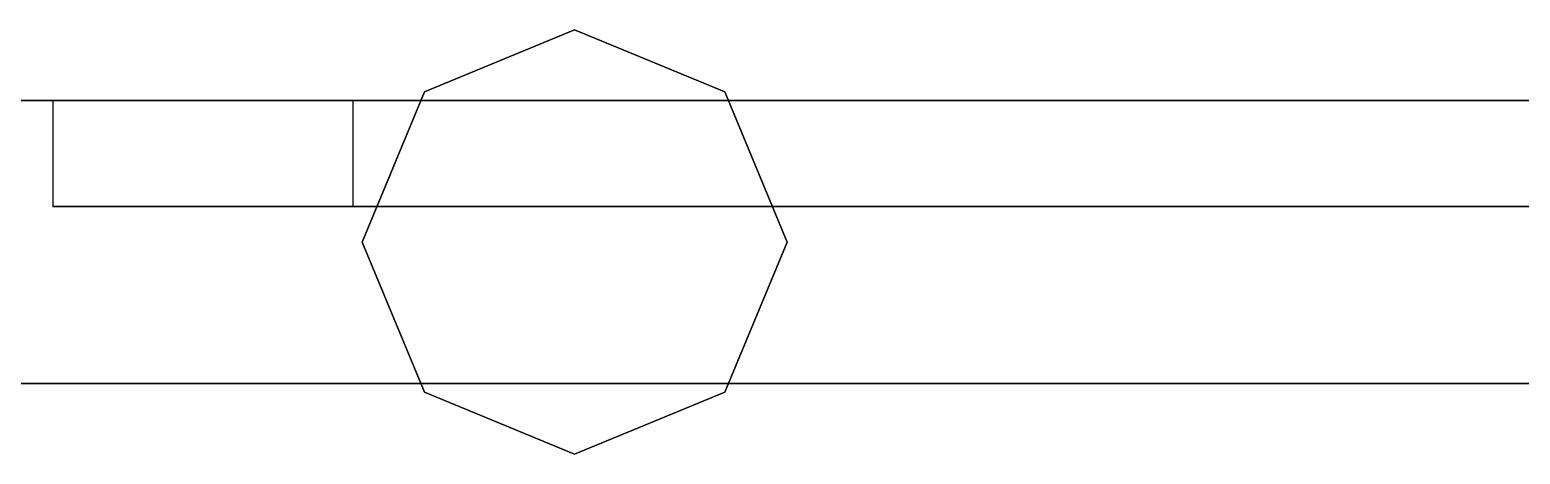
# Model space of a CAD drawing. Header units: metres. Extents: x -3.92 to 3.88, y 1068.45 to 1071.66.
# Drawn here: x -1.534 to -0.657, y 1069.935 to 1070.185 of the extents above; entities that cross this region are included whole.
import ezdxf

# ---------------------------------------------------------------- set-up
doc = ezdxf.new("R2010")
doc.units = ezdxf.units.M

msp = doc.modelspace()

# ---------------------------------------------------------------- linework, layer by layer
at = {"layer": 'tower_j_cross'}
for points, invisible_edges in [([(-3.91766, 1070.1431, 25.13284), (3.88234, 1069.97643, 25.13284), (-3.91766, 1069.97643, 25.13284)], 1), ([(3.88234, 1069.97643, 25.13284), (-3.91766, 1070.1431, 25.13284), (3.88234, 1070.1431, 25.13284)], 1), ([(3.88234, 1070.1431, 25.46617), (-3.91766, 1069.97643, 25.46617), (3.88234, 1069.97643, 25.46617)], 1), ([(-3.91766, 1069.97643, 25.46617), (3.88234, 1070.1431, 25.46617), (-3.91766, 1070.1431, 25.46617)], 3), ([(-3.91766, 1070.1431, 25.46617), (3.88234, 1070.1431, 25.46617), (-0.01766, 1070.1431, 25.46617)], 1), ([(-3.91766, 1070.1431, 25.13284), (3.88234, 1070.1431, 25.46617), (3.88234, 1070.1431, 25.13284)], 1), ([(3.88234, 1070.1431, 25.46617), (-3.91766, 1070.1431, 25.13284), (-0.01766, 1070.1431, 25.46617)], 3), ([(-0.01766, 1070.1431, 25.46617), (-3.91766, 1070.1431, 25.13284), (-3.91766, 1070.1431, 25.46617)], 1), ([(-3.01766, 1070.1431, 27.4505), (2.98234, 1070.1431, 27.78383), (2.98234, 1070.1431, 27.4505)], 1), ([(2.98234, 1070.1431, 27.78383), (-3.01766, 1070.1431, 27.4505), (-0.01766, 1070.1431, 27.78383)], 3), ([(-0.01766, 1070.1431, 27.78383), (-3.01766, 1070.1431, 27.4505), (-3.01766, 1070.1431, 27.78383)], 1), ([(-3.01766, 1070.1431, 27.4505), (2.98234, 1069.97643, 27.4505), (-3.01766, 1069.97643, 27.4505)], 1), ([(2.98234, 1069.97643, 27.4505), (-3.01766, 1070.1431, 27.4505), (2.98234, 1070.1431, 27.4505)], 1), ([(2.98234, 1070.1431, 27.78383), (-3.01766, 1069.97643, 27.78383), (2.98234, 1069.97643, 27.78383)], 1), ([(-3.01766, 1069.97643, 27.78383), (2.98234, 1070.1431, 27.78383), (-3.01766, 1070.1431, 27.78383)], 3), ([(-3.01766, 1070.1431, 27.78383), (2.98234, 1070.1431, 27.78383), (-0.01766, 1070.1431, 27.78383)], 1), ([(-3.91766, 1069.97643, 25.46617), (3.88234, 1069.97643, 25.13284), (3.88234, 1069.97643, 25.46617)], 1), ([(3.88234, 1069.97643, 25.13284), (-3.91766, 1069.97643, 25.46617), (-3.91766, 1069.97643, 25.13284)], 1), ([(-3.01766, 1069.97643, 27.78383), (2.98234, 1069.97643, 27.4505), (2.98234, 1069.97643, 27.78383)], 1), ([(2.98234, 1069.97643, 27.4505), (-3.01766, 1069.97643, 27.78383), (-3.01766, 1069.97643, 27.4505)], 1)]:
    msp.add_3dface(points, dxfattribs=dict(at, invisible_edges=invisible_edges))
at = {"layer": 'tower_j_diag', "invisible_edges": 1}
for points in [[(-0.10605, 1070.1431, 23.71862), (-1.34349, 1070.1431, 25.13284), (-1.52026, 1070.1431, 25.13284)], [(-0.10605, 1070.1431, 23.71862), (-1.52026, 1070.0806, 25.13284), (-0.10605, 1070.0806, 23.71862)], [(-1.52026, 1070.0806, 25.13284), (-0.10605, 1070.1431, 23.71862), (-1.52026, 1070.1431, 25.13284)], [(-0.10605, 1070.1431, 26.03628), (-1.34349, 1070.1431, 27.4505), (-1.52026, 1070.1431, 27.4505)], [(-0.10605, 1070.1431, 26.03628), (-1.52026, 1070.0806, 27.4505), (-0.10605, 1070.0806, 26.03628)], [(-1.52026, 1070.0806, 27.4505), (-0.10605, 1070.1431, 26.03628), (-1.52026, 1070.1431, 27.4505)], [(-1.34349, 1070.1431, 25.13284), (-0.10605, 1070.1431, 23.71862), (-0.01766, 1070.1431, 23.80701)], [(-1.34349, 1070.1431, 25.13284), (-0.01766, 1070.0806, 23.80701), (-1.34349, 1070.0806, 25.13284)], [(-0.01766, 1070.0806, 23.80701), (-1.34349, 1070.1431, 25.13284), (-0.01766, 1070.1431, 23.80701)], [(-1.34349, 1070.1431, 27.4505), (-0.10605, 1070.1431, 26.03628), (-0.01766, 1070.1431, 26.12467)], [(-1.34349, 1070.1431, 27.4505), (-0.01766, 1070.0806, 26.12467), (-1.34349, 1070.0806, 27.4505)], [(-0.01766, 1070.0806, 26.12467), (-1.34349, 1070.1431, 27.4505), (-0.01766, 1070.1431, 26.12467)], [(-1.34349, 1070.0806, 25.13284), (-0.10605, 1070.0806, 23.71862), (-1.52026, 1070.0806, 25.13284)], [(-1.34349, 1070.0806, 27.4505), (-0.10605, 1070.0806, 26.03628), (-1.52026, 1070.0806, 27.4505)], [(-0.10605, 1070.0806, 23.71862), (-1.34349, 1070.0806, 25.13284), (-0.01766, 1070.0806, 23.80701)], [(-0.10605, 1070.0806, 26.03628), (-1.34349, 1070.0806, 27.4505), (-0.01766, 1070.0806, 26.12467)]]:
    msp.add_3dface(points, dxfattribs=at)
at = {"layer": 'tower_j_insulator'}
for points, invisible_edges in [([(-1.30164, 1070.14815, 28.22133), (-1.12486, 1070.14815, 28.22133), (-1.21325, 1070.18476, 28.22133)], 1), ([(-1.12486, 1070.14815, 28.15883), (-1.30164, 1070.14815, 28.15883), (-1.21325, 1070.18476, 28.15883)], 1), ([(-1.12486, 1070.14815, 28.44008), (-1.30164, 1070.14815, 28.44008), (-1.21325, 1070.18476, 28.44008)], 1), ([(-1.12486, 1070.14815, 27.78383), (-1.30164, 1070.14815, 27.78383), (-1.21325, 1070.18476, 27.78383)], 1), ([(-1.30164, 1070.14815, 27.78383), (-1.21325, 1070.18476, 27.84633), (-1.21325, 1070.18476, 27.78383)], 1), ([(-1.21325, 1070.18476, 27.84633), (-1.30164, 1070.14815, 27.78383), (-1.30164, 1070.14815, 27.84633)], 1), ([(-1.30164, 1070.14815, 27.84633), (-1.12486, 1070.14815, 27.84633), (-1.21325, 1070.18476, 27.84633)], 1), ([(-1.12486, 1070.14815, 27.87758), (-1.30164, 1070.14815, 27.87758), (-1.21325, 1070.18476, 27.87758)], 1), ([(-1.30164, 1070.14815, 28.44008), (-1.21325, 1070.18476, 28.50258), (-1.21325, 1070.18476, 28.44008)], 1), ([(-1.21325, 1070.18476, 28.50258), (-1.30164, 1070.14815, 28.44008), (-1.30164, 1070.14815, 28.50258)], 1), ([(-1.30164, 1070.14815, 27.94008), (-1.12486, 1070.14815, 27.94008), (-1.21325, 1070.18476, 27.94008)], 1), ([(-1.30164, 1070.14815, 27.87758), (-1.21325, 1070.18476, 27.94008), (-1.21325, 1070.18476, 27.87758)], 1), ([(-1.21325, 1070.18476, 27.94008), (-1.30164, 1070.14815, 27.87758), (-1.30164, 1070.14815, 27.94008)], 1), ([(-1.30164, 1070.14815, 28.31508), (-1.12486, 1070.14815, 28.31508), (-1.21325, 1070.18476, 28.31508)], 1), ([(-1.30164, 1070.14815, 28.50258), (-1.12486, 1070.14815, 28.50258), (-1.21325, 1070.18476, 28.50258)], 1), ([(-1.12486, 1070.14815, 28.34633), (-1.30164, 1070.14815, 28.34633), (-1.21325, 1070.18476, 28.34633)], 1), ([(-1.30164, 1070.14815, 28.40883), (-1.12486, 1070.14815, 28.40883), (-1.21325, 1070.18476, 28.40883)], 1), ([(-1.12486, 1070.14815, 28.25258), (-1.30164, 1070.14815, 28.25258), (-1.21325, 1070.18476, 28.25258)], 1), ([(-1.30164, 1070.14815, 28.15883), (-1.21325, 1070.18476, 28.22133), (-1.21325, 1070.18476, 28.15883)], 1), ([(-1.21325, 1070.18476, 28.22133), (-1.30164, 1070.14815, 28.15883), (-1.30164, 1070.14815, 28.22133)], 1), ([(-1.30164, 1070.14815, 28.34633), (-1.21325, 1070.18476, 28.40883), (-1.21325, 1070.18476, 28.34633)], 1), ([(-1.21325, 1070.18476, 28.40883), (-1.30164, 1070.14815, 28.34633), (-1.30164, 1070.14815, 28.40883)], 1), ([(-1.30164, 1070.14815, 28.25258), (-1.21325, 1070.18476, 28.31508), (-1.21325, 1070.18476, 28.25258)], 1), ([(-1.21325, 1070.18476, 28.31508), (-1.30164, 1070.14815, 28.25258), (-1.30164, 1070.14815, 28.31508)], 1), ([(-1.30164, 1070.14815, 28.12758), (-1.12486, 1070.14815, 28.12758), (-1.21325, 1070.18476, 28.12758)], 1), ([(-1.30164, 1070.14815, 28.06508), (-1.21325, 1070.18476, 28.12758), (-1.21325, 1070.18476, 28.06508)], 1), ([(-1.21325, 1070.18476, 28.12758), (-1.30164, 1070.14815, 28.06508), (-1.30164, 1070.14815, 28.12758)], 1), ([(-1.12486, 1070.14815, 28.06508), (-1.30164, 1070.14815, 28.06508), (-1.21325, 1070.18476, 28.06508)], 1), ([(-1.12486, 1070.14815, 27.97133), (-1.30164, 1070.14815, 27.97133), (-1.21325, 1070.18476, 27.97133)], 1), ([(-1.30164, 1070.14815, 27.97133), (-1.21325, 1070.18476, 28.03383), (-1.21325, 1070.18476, 27.97133)], 1), ([(-1.21325, 1070.18476, 28.03383), (-1.30164, 1070.14815, 27.97133), (-1.30164, 1070.14815, 28.03383)], 1), ([(-1.30164, 1070.14815, 28.03383), (-1.12486, 1070.14815, 28.03383), (-1.21325, 1070.18476, 28.03383)], 1), ([(-1.21325, 1070.18476, 27.78383), (-1.12486, 1070.14815, 27.84633), (-1.12486, 1070.14815, 27.78383)], 1), ([(-1.12486, 1070.14815, 27.84633), (-1.21325, 1070.18476, 27.78383), (-1.21325, 1070.18476, 27.84633)], 1), ([(-1.21325, 1070.18476, 28.44008), (-1.12486, 1070.14815, 28.50258), (-1.12486, 1070.14815, 28.44008)], 1), ([(-1.12486, 1070.14815, 28.50258), (-1.21325, 1070.18476, 28.44008), (-1.21325, 1070.18476, 28.50258)], 1), ([(-1.21325, 1070.18476, 27.87758), (-1.12486, 1070.14815, 27.94008), (-1.12486, 1070.14815, 27.87758)], 1), ([(-1.12486, 1070.14815, 27.94008), (-1.21325, 1070.18476, 27.87758), (-1.21325, 1070.18476, 27.94008)], 1), ([(-1.21325, 1070.18476, 28.34633), (-1.12486, 1070.14815, 28.40883), (-1.12486, 1070.14815, 28.34633)], 1), ([(-1.12486, 1070.14815, 28.40883), (-1.21325, 1070.18476, 28.34633), (-1.21325, 1070.18476, 28.40883)], 1), ([(-1.21325, 1070.18476, 28.15883), (-1.12486, 1070.14815, 28.22133), (-1.12486, 1070.14815, 28.15883)], 1), ([(-1.12486, 1070.14815, 28.22133), (-1.21325, 1070.18476, 28.15883), (-1.21325, 1070.18476, 28.22133)], 1), ([(-1.21325, 1070.18476, 28.25258), (-1.12486, 1070.14815, 28.31508), (-1.12486, 1070.14815, 28.25258)], 1), ([(-1.12486, 1070.14815, 28.31508), (-1.21325, 1070.18476, 28.25258), (-1.21325, 1070.18476, 28.31508)], 1), ([(-1.21325, 1070.18476, 28.06508), (-1.12486, 1070.14815, 28.12758), (-1.12486, 1070.14815, 28.06508)], 1), ([(-1.12486, 1070.14815, 28.12758), (-1.21325, 1070.18476, 28.06508), (-1.21325, 1070.18476, 28.12758)], 1), ([(-1.21325, 1070.18476, 27.97133), (-1.12486, 1070.14815, 28.03383), (-1.12486, 1070.14815, 27.97133)], 1), ([(-1.12486, 1070.14815, 28.03383), (-1.21325, 1070.18476, 27.97133), (-1.21325, 1070.18476, 28.03383)], 1), ([(-1.33825, 1070.05976, 28.22133), (-1.08825, 1070.05976, 28.22133), (-1.12486, 1070.14815, 28.22133)], 13), ([(-1.33825, 1070.05976, 28.22133), (-1.12486, 1070.14815, 28.22133), (-1.30164, 1070.14815, 28.22133)], 3), ([(-1.08825, 1070.05976, 28.15883), (-1.33825, 1070.05976, 28.15883), (-1.30164, 1070.14815, 28.15883)], 13), ([(-1.33825, 1070.05976, 28.22133), (-1.30164, 1070.14815, 28.15883), (-1.33825, 1070.05976, 28.15883)], 1), ([(-1.30164, 1070.14815, 28.15883), (-1.33825, 1070.05976, 28.22133), (-1.30164, 1070.14815, 28.22133)], 1), ([(-1.08825, 1070.05976, 28.44008), (-1.33825, 1070.05976, 28.44008), (-1.30164, 1070.14815, 28.44008)], 13), ([(-1.08825, 1070.05976, 27.78383), (-1.33825, 1070.05976, 27.78383), (-1.30164, 1070.14815, 27.78383)], 13), ([(-1.33825, 1070.05976, 27.84633), (-1.08825, 1070.05976, 27.84633), (-1.12486, 1070.14815, 27.84633)], 13), ([(-1.33825, 1070.05976, 27.84633), (-1.12486, 1070.14815, 27.84633), (-1.30164, 1070.14815, 27.84633)], 3), ([(-1.08825, 1070.05976, 27.87758), (-1.33825, 1070.05976, 27.87758), (-1.30164, 1070.14815, 27.87758)], 13), ([(-1.33825, 1070.05976, 27.94008), (-1.08825, 1070.05976, 27.94008), (-1.12486, 1070.14815, 27.94008)], 13), ([(-1.33825, 1070.05976, 27.94008), (-1.12486, 1070.14815, 27.94008), (-1.30164, 1070.14815, 27.94008)], 3), ([(-1.33825, 1070.05976, 28.50258), (-1.30164, 1070.14815, 28.44008), (-1.33825, 1070.05976, 28.44008)], 1), ([(-1.30164, 1070.14815, 28.44008), (-1.33825, 1070.05976, 28.50258), (-1.30164, 1070.14815, 28.50258)], 1), ([(-1.33825, 1070.05976, 27.84633), (-1.30164, 1070.14815, 27.78383), (-1.33825, 1070.05976, 27.78383)], 1), ([(-1.30164, 1070.14815, 27.78383), (-1.33825, 1070.05976, 27.84633), (-1.30164, 1070.14815, 27.84633)], 1), ([(-1.33825, 1070.05976, 27.94008), (-1.30164, 1070.14815, 27.87758), (-1.33825, 1070.05976, 27.87758)], 1), ([(-1.30164, 1070.14815, 27.87758), (-1.33825, 1070.05976, 27.94008), (-1.30164, 1070.14815, 27.94008)], 1), ([(-1.33825, 1070.05976, 28.31508), (-1.08825, 1070.05976, 28.31508), (-1.12486, 1070.14815, 28.31508)], 13), ([(-1.33825, 1070.05976, 28.31508), (-1.12486, 1070.14815, 28.31508), (-1.30164, 1070.14815, 28.31508)], 3), ([(-1.33825, 1070.05976, 28.50258), (-1.08825, 1070.05976, 28.50258), (-1.12486, 1070.14815, 28.50258)], 13), ([(-1.33825, 1070.05976, 28.50258), (-1.12486, 1070.14815, 28.50258), (-1.30164, 1070.14815, 28.50258)], 3), ([(-1.08825, 1070.05976, 28.34633), (-1.33825, 1070.05976, 28.34633), (-1.30164, 1070.14815, 28.34633)], 13), ([(-1.33825, 1070.05976, 28.40883), (-1.08825, 1070.05976, 28.40883), (-1.12486, 1070.14815, 28.40883)], 13), ([(-1.33825, 1070.05976, 28.40883), (-1.12486, 1070.14815, 28.40883), (-1.30164, 1070.14815, 28.40883)], 3), ([(-1.08825, 1070.05976, 28.25258), (-1.33825, 1070.05976, 28.25258), (-1.30164, 1070.14815, 28.25258)], 13), ([(-1.33825, 1070.05976, 28.40883), (-1.30164, 1070.14815, 28.34633), (-1.33825, 1070.05976, 28.34633)], 1), ([(-1.30164, 1070.14815, 28.34633), (-1.33825, 1070.05976, 28.40883), (-1.30164, 1070.14815, 28.40883)], 1), ([(-1.33825, 1070.05976, 28.31508), (-1.30164, 1070.14815, 28.25258), (-1.33825, 1070.05976, 28.25258)], 1), ([(-1.30164, 1070.14815, 28.25258), (-1.33825, 1070.05976, 28.31508), (-1.30164, 1070.14815, 28.31508)], 1), ([(-1.33825, 1070.05976, 28.12758), (-1.08825, 1070.05976, 28.12758), (-1.12486, 1070.14815, 28.12758)], 13), ([(-1.33825, 1070.05976, 28.12758), (-1.12486, 1070.14815, 28.12758), (-1.30164, 1070.14815, 28.12758)], 3), ([(-1.33825, 1070.05976, 28.12758), (-1.30164, 1070.14815, 28.06508), (-1.33825, 1070.05976, 28.06508)], 1), ([(-1.30164, 1070.14815, 28.06508), (-1.33825, 1070.05976, 28.12758), (-1.30164, 1070.14815, 28.12758)], 1), ([(-1.08825, 1070.05976, 28.06508), (-1.33825, 1070.05976, 28.06508), (-1.30164, 1070.14815, 28.06508)], 13), ([(-1.08825, 1070.05976, 27.97133), (-1.33825, 1070.05976, 27.97133), (-1.30164, 1070.14815, 27.97133)], 13), ([(-1.33825, 1070.05976, 28.03383), (-1.30164, 1070.14815, 27.97133), (-1.33825, 1070.05976, 27.97133)], 1), ([(-1.30164, 1070.14815, 27.97133), (-1.33825, 1070.05976, 28.03383), (-1.30164, 1070.14815, 28.03383)], 1), ([(-1.33825, 1070.05976, 28.03383), (-1.08825, 1070.05976, 28.03383), (-1.12486, 1070.14815, 28.03383)], 13), ([(-1.33825, 1070.05976, 28.03383), (-1.12486, 1070.14815, 28.03383), (-1.30164, 1070.14815, 28.03383)], 3), ([(-1.08825, 1070.05976, 28.15883), (-1.30164, 1070.14815, 28.15883), (-1.12486, 1070.14815, 28.15883)], 3), ([(-1.08825, 1070.05976, 28.44008), (-1.30164, 1070.14815, 28.44008), (-1.12486, 1070.14815, 28.44008)], 3), ([(-1.08825, 1070.05976, 27.78383), (-1.30164, 1070.14815, 27.78383), (-1.12486, 1070.14815, 27.78383)], 3), ([(-1.08825, 1070.05976, 27.87758), (-1.30164, 1070.14815, 27.87758), (-1.12486, 1070.14815, 27.87758)], 3), ([(-1.08825, 1070.05976, 28.34633), (-1.30164, 1070.14815, 28.34633), (-1.12486, 1070.14815, 28.34633)], 3), ([(-1.08825, 1070.05976, 28.25258), (-1.30164, 1070.14815, 28.25258), (-1.12486, 1070.14815, 28.25258)], 3), ([(-1.08825, 1070.05976, 28.06508), (-1.30164, 1070.14815, 28.06508), (-1.12486, 1070.14815, 28.06508)], 3), ([(-1.08825, 1070.05976, 27.97133), (-1.30164, 1070.14815, 27.97133), (-1.12486, 1070.14815, 27.97133)], 3), ([(-1.12486, 1070.14815, 28.22133), (-1.08825, 1070.05976, 28.15883), (-1.12486, 1070.14815, 28.15883)], 1), ([(-1.08825, 1070.05976, 28.15883), (-1.12486, 1070.14815, 28.22133), (-1.08825, 1070.05976, 28.22133)], 1), ([(-1.12486, 1070.14815, 27.84633), (-1.08825, 1070.05976, 27.78383), (-1.12486, 1070.14815, 27.78383)], 1), ([(-1.08825, 1070.05976, 27.78383), (-1.12486, 1070.14815, 27.84633), (-1.08825, 1070.05976, 27.84633)], 1), ([(-1.12486, 1070.14815, 28.50258), (-1.08825, 1070.05976, 28.44008), (-1.12486, 1070.14815, 28.44008)], 1), ([(-1.08825, 1070.05976, 28.44008), (-1.12486, 1070.14815, 28.50258), (-1.08825, 1070.05976, 28.50258)], 1), ([(-1.12486, 1070.14815, 27.94008), (-1.08825, 1070.05976, 27.87758), (-1.12486, 1070.14815, 27.87758)], 1), ([(-1.08825, 1070.05976, 27.87758), (-1.12486, 1070.14815, 27.94008), (-1.08825, 1070.05976, 27.94008)], 1), ([(-1.12486, 1070.14815, 28.40883), (-1.08825, 1070.05976, 28.34633), (-1.12486, 1070.14815, 28.34633)], 1), ([(-1.08825, 1070.05976, 28.34633), (-1.12486, 1070.14815, 28.40883), (-1.08825, 1070.05976, 28.40883)], 1), ([(-1.12486, 1070.14815, 28.31508), (-1.08825, 1070.05976, 28.25258), (-1.12486, 1070.14815, 28.25258)], 1), ([(-1.08825, 1070.05976, 28.25258), (-1.12486, 1070.14815, 28.31508), (-1.08825, 1070.05976, 28.31508)], 1), ([(-1.12486, 1070.14815, 28.12758), (-1.08825, 1070.05976, 28.06508), (-1.12486, 1070.14815, 28.06508)], 1), ([(-1.08825, 1070.05976, 28.06508), (-1.12486, 1070.14815, 28.12758), (-1.08825, 1070.05976, 28.12758)], 1), ([(-1.12486, 1070.14815, 28.03383), (-1.08825, 1070.05976, 27.97133), (-1.12486, 1070.14815, 27.97133)], 1), ([(-1.08825, 1070.05976, 27.97133), (-1.12486, 1070.14815, 28.03383), (-1.08825, 1070.05976, 28.03383)], 1), ([(-1.30164, 1069.97137, 28.22133), (-1.08825, 1070.05976, 28.22133), (-1.33825, 1070.05976, 28.22133)], 3), ([(-1.12486, 1069.97137, 28.15883), (-1.30164, 1069.97137, 28.15883), (-1.33825, 1070.05976, 28.15883)], 13), ([(-1.12486, 1069.97137, 28.15883), (-1.33825, 1070.05976, 28.15883), (-1.08825, 1070.05976, 28.15883)], 3), ([(-1.30164, 1069.97137, 28.22133), (-1.33825, 1070.05976, 28.15883), (-1.30164, 1069.97137, 28.15883)], 1), ([(-1.33825, 1070.05976, 28.15883), (-1.30164, 1069.97137, 28.22133), (-1.33825, 1070.05976, 28.22133)], 1), ([(-1.12486, 1069.97137, 28.44008), (-1.30164, 1069.97137, 28.44008), (-1.33825, 1070.05976, 28.44008)], 13), ([(-1.12486, 1069.97137, 28.44008), (-1.33825, 1070.05976, 28.44008), (-1.08825, 1070.05976, 28.44008)], 3), ([(-1.12486, 1069.97137, 27.78383), (-1.30164, 1069.97137, 27.78383), (-1.33825, 1070.05976, 27.78383)], 13), ([(-1.12486, 1069.97137, 27.78383), (-1.33825, 1070.05976, 27.78383), (-1.08825, 1070.05976, 27.78383)], 3), ([(-1.30164, 1069.97137, 27.94008), (-1.33825, 1070.05976, 27.87758), (-1.30164, 1069.97137, 27.87758)], 1), ([(-1.33825, 1070.05976, 27.87758), (-1.30164, 1069.97137, 27.94008), (-1.33825, 1070.05976, 27.94008)], 1), ([(-1.30164, 1069.97137, 27.84633), (-1.08825, 1070.05976, 27.84633), (-1.33825, 1070.05976, 27.84633)], 3), ([(-1.12486, 1069.97137, 27.87758), (-1.30164, 1069.97137, 27.87758), (-1.33825, 1070.05976, 27.87758)], 13), ([(-1.12486, 1069.97137, 27.87758), (-1.33825, 1070.05976, 27.87758), (-1.08825, 1070.05976, 27.87758)], 3), ([(-1.30164, 1069.97137, 27.94008), (-1.08825, 1070.05976, 27.94008), (-1.33825, 1070.05976, 27.94008)], 3), ([(-1.30164, 1069.97137, 28.50258), (-1.33825, 1070.05976, 28.44008), (-1.30164, 1069.97137, 28.44008)], 1), ([(-1.33825, 1070.05976, 28.44008), (-1.30164, 1069.97137, 28.50258), (-1.33825, 1070.05976, 28.50258)], 1), ([(-1.30164, 1069.97137, 27.84633), (-1.33825, 1070.05976, 27.78383), (-1.30164, 1069.97137, 27.78383)], 1), ([(-1.33825, 1070.05976, 27.78383), (-1.30164, 1069.97137, 27.84633), (-1.33825, 1070.05976, 27.84633)], 1), ([(-1.30164, 1069.97137, 28.31508), (-1.08825, 1070.05976, 28.31508), (-1.33825, 1070.05976, 28.31508)], 3), ([(-1.30164, 1069.97137, 28.50258), (-1.08825, 1070.05976, 28.50258), (-1.33825, 1070.05976, 28.50258)], 3), ([(-1.12486, 1069.97137, 28.34633), (-1.30164, 1069.97137, 28.34633), (-1.33825, 1070.05976, 28.34633)], 13), ([(-1.12486, 1069.97137, 28.34633), (-1.33825, 1070.05976, 28.34633), (-1.08825, 1070.05976, 28.34633)], 3), ([(-1.30164, 1069.97137, 28.40883), (-1.33825, 1070.05976, 28.34633), (-1.30164, 1069.97137, 28.34633)], 1), ([(-1.33825, 1070.05976, 28.34633), (-1.30164, 1069.97137, 28.40883), (-1.33825, 1070.05976, 28.40883)], 1), ([(-1.30164, 1069.97137, 28.40883), (-1.08825, 1070.05976, 28.40883), (-1.33825, 1070.05976, 28.40883)], 3), ([(-1.12486, 1069.97137, 28.25258), (-1.30164, 1069.97137, 28.25258), (-1.33825, 1070.05976, 28.25258)], 13), ([(-1.12486, 1069.97137, 28.25258), (-1.33825, 1070.05976, 28.25258), (-1.08825, 1070.05976, 28.25258)], 3), ([(-1.30164, 1069.97137, 28.31508), (-1.33825, 1070.05976, 28.25258), (-1.30164, 1069.97137, 28.25258)], 1), ([(-1.33825, 1070.05976, 28.25258), (-1.30164, 1069.97137, 28.31508), (-1.33825, 1070.05976, 28.31508)], 1), ([(-1.30164, 1069.97137, 28.12758), (-1.08825, 1070.05976, 28.12758), (-1.33825, 1070.05976, 28.12758)], 3), ([(-1.30164, 1069.97137, 28.12758), (-1.33825, 1070.05976, 28.06508), (-1.30164, 1069.97137, 28.06508)], 1), ([(-1.33825, 1070.05976, 28.06508), (-1.30164, 1069.97137, 28.12758), (-1.33825, 1070.05976, 28.12758)], 1), ([(-1.12486, 1069.97137, 28.06508), (-1.30164, 1069.97137, 28.06508), (-1.33825, 1070.05976, 28.06508)], 13), ([(-1.12486, 1069.97137, 28.06508), (-1.33825, 1070.05976, 28.06508), (-1.08825, 1070.05976, 28.06508)], 3), ([(-1.30164, 1069.97137, 28.03383), (-1.33825, 1070.05976, 27.97133), (-1.30164, 1069.97137, 27.97133)], 1), ([(-1.33825, 1070.05976, 27.97133), (-1.30164, 1069.97137, 28.03383), (-1.33825, 1070.05976, 28.03383)], 1), ([(-1.12486, 1069.97137, 27.97133), (-1.30164, 1069.97137, 27.97133), (-1.33825, 1070.05976, 27.97133)], 13), ([(-1.12486, 1069.97137, 27.97133), (-1.33825, 1070.05976, 27.97133), (-1.08825, 1070.05976, 27.97133)], 3), ([(-1.30164, 1069.97137, 28.03383), (-1.08825, 1070.05976, 28.03383), (-1.33825, 1070.05976, 28.03383)], 3), ([(-1.30164, 1069.97137, 28.22133), (-1.12486, 1069.97137, 28.22133), (-1.08825, 1070.05976, 28.22133)], 13), ([(-1.30164, 1069.97137, 27.84633), (-1.12486, 1069.97137, 27.84633), (-1.08825, 1070.05976, 27.84633)], 13), ([(-1.30164, 1069.97137, 27.94008), (-1.12486, 1069.97137, 27.94008), (-1.08825, 1070.05976, 27.94008)], 13), ([(-1.30164, 1069.97137, 28.31508), (-1.12486, 1069.97137, 28.31508), (-1.08825, 1070.05976, 28.31508)], 13), ([(-1.30164, 1069.97137, 28.50258), (-1.12486, 1069.97137, 28.50258), (-1.08825, 1070.05976, 28.50258)], 13), ([(-1.30164, 1069.97137, 28.40883), (-1.12486, 1069.97137, 28.40883), (-1.08825, 1070.05976, 28.40883)], 13), ([(-1.30164, 1069.97137, 28.12758), (-1.12486, 1069.97137, 28.12758), (-1.08825, 1070.05976, 28.12758)], 13), ([(-1.30164, 1069.97137, 28.03383), (-1.12486, 1069.97137, 28.03383), (-1.08825, 1070.05976, 28.03383)], 13), ([(-1.08825, 1070.05976, 27.84633), (-1.12486, 1069.97137, 27.78383), (-1.08825, 1070.05976, 27.78383)], 1), ([(-1.12486, 1069.97137, 27.78383), (-1.08825, 1070.05976, 27.84633), (-1.12486, 1069.97137, 27.84633)], 1), ([(-1.08825, 1070.05976, 27.94008), (-1.12486, 1069.97137, 27.87758), (-1.08825, 1070.05976, 27.87758)], 1), ([(-1.12486, 1069.97137, 27.87758), (-1.08825, 1070.05976, 27.94008), (-1.12486, 1069.97137, 27.94008)], 1), ([(-1.08825, 1070.05976, 28.50258), (-1.12486, 1069.97137, 28.44008), (-1.08825, 1070.05976, 28.44008)], 1), ([(-1.12486, 1069.97137, 28.44008), (-1.08825, 1070.05976, 28.50258), (-1.12486, 1069.97137, 28.50258)], 1), ([(-1.08825, 1070.05976, 28.22133), (-1.12486, 1069.97137, 28.15883), (-1.08825, 1070.05976, 28.15883)], 1), ([(-1.12486, 1069.97137, 28.15883), (-1.08825, 1070.05976, 28.22133), (-1.12486, 1069.97137, 28.22133)], 1), ([(-1.08825, 1070.05976, 28.40883), (-1.12486, 1069.97137, 28.34633), (-1.08825, 1070.05976, 28.34633)], 1), ([(-1.12486, 1069.97137, 28.34633), (-1.08825, 1070.05976, 28.40883), (-1.12486, 1069.97137, 28.40883)], 1), ([(-1.08825, 1070.05976, 28.31508), (-1.12486, 1069.97137, 28.25258), (-1.08825, 1070.05976, 28.25258)], 1), ([(-1.12486, 1069.97137, 28.25258), (-1.08825, 1070.05976, 28.31508), (-1.12486, 1069.97137, 28.31508)], 1), ([(-1.08825, 1070.05976, 28.12758), (-1.12486, 1069.97137, 28.06508), (-1.08825, 1070.05976, 28.06508)], 1), ([(-1.12486, 1069.97137, 28.06508), (-1.08825, 1070.05976, 28.12758), (-1.12486, 1069.97137, 28.12758)], 1), ([(-1.08825, 1070.05976, 28.03383), (-1.12486, 1069.97137, 27.97133), (-1.08825, 1070.05976, 27.97133)], 1), ([(-1.12486, 1069.97137, 27.97133), (-1.08825, 1070.05976, 28.03383), (-1.12486, 1069.97137, 28.03383)], 1), ([(-1.12486, 1069.97137, 28.22133), (-1.30164, 1069.97137, 28.22133), (-1.21325, 1069.93476, 28.22133)], 1), ([(-1.30164, 1069.97137, 28.15883), (-1.12486, 1069.97137, 28.15883), (-1.21325, 1069.93476, 28.15883)], 1), ([(-1.30164, 1069.97137, 28.44008), (-1.12486, 1069.97137, 28.44008), (-1.21325, 1069.93476, 28.44008)], 1), ([(-1.30164, 1069.97137, 27.84633), (-1.21325, 1069.93476, 27.78383), (-1.21325, 1069.93476, 27.84633)], 1), ([(-1.21325, 1069.93476, 27.78383), (-1.30164, 1069.97137, 27.84633), (-1.30164, 1069.97137, 27.78383)], 1), ([(-1.30164, 1069.97137, 28.40883), (-1.21325, 1069.93476, 28.34633), (-1.21325, 1069.93476, 28.40883)], 1), ([(-1.21325, 1069.93476, 28.34633), (-1.30164, 1069.97137, 28.40883), (-1.30164, 1069.97137, 28.34633)], 1), ([(-1.30164, 1069.97137, 28.22133), (-1.21325, 1069.93476, 28.15883), (-1.21325, 1069.93476, 28.22133)], 1), ([(-1.21325, 1069.93476, 28.15883), (-1.30164, 1069.97137, 28.22133), (-1.30164, 1069.97137, 28.15883)], 1), ([(-1.30164, 1069.97137, 27.78383), (-1.12486, 1069.97137, 27.78383), (-1.21325, 1069.93476, 27.78383)], 1), ([(-1.12486, 1069.97137, 27.84633), (-1.30164, 1069.97137, 27.84633), (-1.21325, 1069.93476, 27.84633)], 1), ([(-1.30164, 1069.97137, 27.87758), (-1.12486, 1069.97137, 27.87758), (-1.21325, 1069.93476, 27.87758)], 1), ([(-1.12486, 1069.97137, 27.94008), (-1.30164, 1069.97137, 27.94008), (-1.21325, 1069.93476, 27.94008)], 1), ([(-1.30164, 1069.97137, 28.50258), (-1.21325, 1069.93476, 28.44008), (-1.21325, 1069.93476, 28.50258)], 1), ([(-1.21325, 1069.93476, 28.44008), (-1.30164, 1069.97137, 28.50258), (-1.30164, 1069.97137, 28.44008)], 1), ([(-1.30164, 1069.97137, 27.94008), (-1.21325, 1069.93476, 27.87758), (-1.21325, 1069.93476, 27.94008)], 1), ([(-1.21325, 1069.93476, 27.87758), (-1.30164, 1069.97137, 27.94008), (-1.30164, 1069.97137, 27.87758)], 1), ([(-1.12486, 1069.97137, 28.31508), (-1.30164, 1069.97137, 28.31508), (-1.21325, 1069.93476, 28.31508)], 1), ([(-1.12486, 1069.97137, 28.50258), (-1.30164, 1069.97137, 28.50258), (-1.21325, 1069.93476, 28.50258)], 1), ([(-1.30164, 1069.97137, 28.34633), (-1.12486, 1069.97137, 28.34633), (-1.21325, 1069.93476, 28.34633)], 1), ([(-1.12486, 1069.97137, 28.40883), (-1.30164, 1069.97137, 28.40883), (-1.21325, 1069.93476, 28.40883)], 1), ([(-1.30164, 1069.97137, 28.25258), (-1.12486, 1069.97137, 28.25258), (-1.21325, 1069.93476, 28.25258)], 1), ([(-1.30164, 1069.97137, 28.31508), (-1.21325, 1069.93476, 28.25258), (-1.21325, 1069.93476, 28.31508)], 1), ([(-1.21325, 1069.93476, 28.25258), (-1.30164, 1069.97137, 28.31508), (-1.30164, 1069.97137, 28.25258)], 1), ([(-1.12486, 1069.97137, 28.12758), (-1.30164, 1069.97137, 28.12758), (-1.21325, 1069.93476, 28.12758)], 1), ([(-1.30164, 1069.97137, 28.12758), (-1.21325, 1069.93476, 28.06508), (-1.21325, 1069.93476, 28.12758)], 1), ([(-1.21325, 1069.93476, 28.06508), (-1.30164, 1069.97137, 28.12758), (-1.30164, 1069.97137, 28.06508)], 1), ([(-1.30164, 1069.97137, 28.06508), (-1.12486, 1069.97137, 28.06508), (-1.21325, 1069.93476, 28.06508)], 1), ([(-1.30164, 1069.97137, 28.03383), (-1.21325, 1069.93476, 27.97133), (-1.21325, 1069.93476, 28.03383)], 1), ([(-1.21325, 1069.93476, 27.97133), (-1.30164, 1069.97137, 28.03383), (-1.30164, 1069.97137, 27.97133)], 1), ([(-1.30164, 1069.97137, 27.97133), (-1.12486, 1069.97137, 27.97133), (-1.21325, 1069.93476, 27.97133)], 1), ([(-1.12486, 1069.97137, 28.03383), (-1.30164, 1069.97137, 28.03383), (-1.21325, 1069.93476, 28.03383)], 1), ([(-1.21325, 1069.93476, 28.31508), (-1.12486, 1069.97137, 28.25258), (-1.12486, 1069.97137, 28.31508)], 1), ([(-1.12486, 1069.97137, 28.25258), (-1.21325, 1069.93476, 28.31508), (-1.21325, 1069.93476, 28.25258)], 1), ([(-1.21325, 1069.93476, 28.50258), (-1.12486, 1069.97137, 28.44008), (-1.12486, 1069.97137, 28.50258)], 1), ([(-1.12486, 1069.97137, 28.44008), (-1.21325, 1069.93476, 28.50258), (-1.21325, 1069.93476, 28.44008)], 1), ([(-1.21325, 1069.93476, 27.94008), (-1.12486, 1069.97137, 27.87758), (-1.12486, 1069.97137, 27.94008)], 1), ([(-1.12486, 1069.97137, 27.87758), (-1.21325, 1069.93476, 27.94008), (-1.21325, 1069.93476, 27.87758)], 1), ([(-1.21325, 1069.93476, 27.84633), (-1.12486, 1069.97137, 27.78383), (-1.12486, 1069.97137, 27.84633)], 1), ([(-1.12486, 1069.97137, 27.78383), (-1.21325, 1069.93476, 27.84633), (-1.21325, 1069.93476, 27.78383)], 1), ([(-1.21325, 1069.93476, 28.40883), (-1.12486, 1069.97137, 28.34633), (-1.12486, 1069.97137, 28.40883)], 1), ([(-1.12486, 1069.97137, 28.34633), (-1.21325, 1069.93476, 28.40883), (-1.21325, 1069.93476, 28.34633)], 1), ([(-1.21325, 1069.93476, 28.22133), (-1.12486, 1069.97137, 28.15883), (-1.12486, 1069.97137, 28.22133)], 1), ([(-1.12486, 1069.97137, 28.15883), (-1.21325, 1069.93476, 28.22133), (-1.21325, 1069.93476, 28.15883)], 1), ([(-1.21325, 1069.93476, 28.12758), (-1.12486, 1069.97137, 28.06508), (-1.12486, 1069.97137, 28.12758)], 1), ([(-1.12486, 1069.97137, 28.06508), (-1.21325, 1069.93476, 28.12758), (-1.21325, 1069.93476, 28.06508)], 1), ([(-1.21325, 1069.93476, 28.03383), (-1.12486, 1069.97137, 27.97133), (-1.12486, 1069.97137, 28.03383)], 1), ([(-1.12486, 1069.97137, 27.97133), (-1.21325, 1069.93476, 28.03383), (-1.21325, 1069.93476, 27.97133)], 1)]:
    msp.add_3dface(points, dxfattribs=dict(at, invisible_edges=invisible_edges))

doc.saveas('drawing.dxf')
